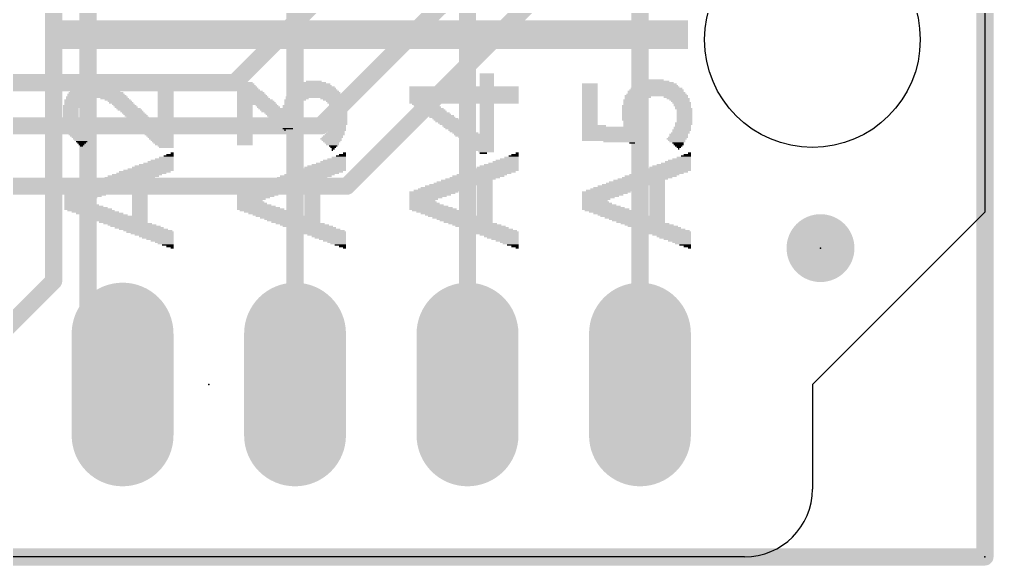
# Model space of a CAD drawing. Extents: x -3.3 to 68.7, y -0.1 to 53.5.
# Drawn here: x 54.36 to 68.71, y -0.13 to 7.92 of the extents above; entities that cross this region are included whole.
import ezdxf

# ---------------------------------------------------------------- set-up
doc = ezdxf.new("R2010")
doc.units = 0
for name, color, linetype in [('1', 12, 'CONTINUOUS'), ('16', 5, 'CONTINUOUS'), ('17', 110, 'CONTINUOUS'), ('20', 53, 'CONTINUOUS'), ('200', 4, 'CONTINUOUS'), ('23', 53, 'CONTINUOUS'), ('24', 53, 'CONTINUOUS')]:
    doc.layers.add(name, color=color, linetype=linetype)

# ---------------------------------------------------------------- blocks, each defined once
blk = doc.blocks.new('LONGP100')
at = {"const_width": 1}
blk.add_lwpolyline([(-0.5, 0), (0.5, 0)], dxfattribs=at)
at = {"const_width": 0.5}
for points in [[(-0.5, 0.25, 1), (-0.5, -0.25)], [(0.5, -0.25, 1), (0.5, 0.25)]]:
    blk.add_lwpolyline(points, format="xyb", dxfattribs=at)
blk = doc.blocks.new('PIE')
at = {"const_width": 0.5}
blk.add_lwpolyline([(0, -0.25, 1), (0, 0.25, 1), (0, -0.25)], format="xyb", dxfattribs=at)
blk = doc.blocks.new('RECT')
blk.add_solid([(-0.5, -0.5), (0.5, -0.5), (-0.5, 0.5), (0.5, 0.5)])

msp = doc.modelspace()

# ---------------------------------------------------------------- linework, layer by layer
at = {"layer": '1', "const_width": 0.254}
for points in [[(68.58, 53.34), (68.58, 0)], [(63.5, 11.049), (58.801, 6.35)], [(64.135, 10.414), (59.182, 5.461)], [(58.801, 8.255), (57.531, 6.985)], [(57.531, 6.985), (39.243, 6.985)], [(58.801, 6.35), (38.1, 6.35)], [(59.182, 5.461), (39.0946, 5.461)], [(68.58, 0), (0, 0)]]:
    msp.add_lwpolyline(points, dxfattribs=at)
at = {"layer": '1', "const_width": 0.127}
for points in [[(57.4861, 7.0299, 1), (57.5759, 6.9401)], [(57.531, 6.9215, 1), (57.531, 7.0485)], [(58.7561, 6.3949, 1), (58.8459, 6.3051)], [(58.801, 6.2865, 1), (58.801, 6.4135)], [(59.1371, 5.5059, 1), (59.2269, 5.4161)], [(59.182, 5.3975, 1), (59.182, 5.5245)], [(68.5165, 0, 1), (68.6435, 0)], [(68.58, -0.0635, 1), (68.58, 0.0635)]]:
    msp.add_lwpolyline(points, format="xyb", dxfattribs=at)
at = {"layer": '16', "const_width": 0.254}
for points in [[(68.58, 53.34), (68.58, 0)], [(55.372, 3.048), (55.372, 18.669)], [(60.96, 18.542), (60.96, 2.54)], [(54.864, 18.415), (54.864, 4.064)], [(63.5, 17.272), (63.5, 2.54)], [(58.42, 15.113), (58.42, 2.54)], [(54.864, 4.064), (53.34, 2.54)], [(55.88, 2.54), (55.372, 3.048)], [(68.58, 0), (0, 0)]]:
    msp.add_lwpolyline(points, dxfattribs=at)
at = {"layer": '16', "const_width": 0.127}
for points in [[(54.9089, 4.0191, 1), (54.8191, 4.1089)], [(54.8005, 4.064, 1), (54.9275, 4.064)], [(55.4169, 3.0929, 1), (55.3271, 3.0031)], [(55.3085, 3.048, 1), (55.4355, 3.048)], [(55.8351, 2.4951, 1), (55.9249, 2.5849)], [(58.3565, 2.54, 1), (58.4835, 2.54)], [(60.8965, 2.54, 1), (61.0235, 2.54)], [(63.4365, 2.54, 1), (63.5635, 2.54)], [(68.5165, 0, 1), (68.6435, 0)], [(68.58, -0.0635, 1), (68.58, 0.0635)]]:
    msp.add_lwpolyline(points, format="xyb", dxfattribs=at)
at = {"layer": '20'}
for p, q in [((68.58, 37.846), (68.58, 5.08)), ((68.58, 5.08), (66.04, 2.54)), ((66.04, 2.54), (66.04, 1)), ((65.04, 0), (25.527, 0))]:
    msp.add_line(p, q, dxfattribs=at)
msp.add_circle((66.04, 7.62), 1.5875, dxfattribs=at)
msp.add_arc((65.04, 1), 1, 270, 0, dxfattribs=at)
at = {"layer": '23'}
for p in [(66.159, 4.549), (57.15, 2.54)]:
    msp.add_point(p, dxfattribs=at)
at = {"layer": '24'}
msp.add_point((68.58, 0), dxfattribs=at)

# ---------------------------------------------------------------- block references
at = {"layer": '1'}
msp.add_blockref('PIE', (66.159, 4.549), dxfattribs=at)
at = {"layer": '17', "xscale": 1.5, "yscale": 1.5, "rotation": 90}
for p in [(55.88, 2.54), (55.88, 2.54), (58.42, 2.54), (58.42, 2.54), (60.96, 2.54), (60.96, 2.54), (63.5, 2.54), (63.5, 2.54)]:
    msp.add_blockref('LONGP100', p, dxfattribs=at)
at = {"layer": '200'}
for p, xscale, yscale in [((59.5198, 7.8952), 9.3777, 0.0211), ((59.5198, 7.874), 9.3777, 0.0213), ((59.5198, 7.8528), 9.3777, 0.0211), ((59.5198, 7.8317), 9.3777, 0.0211), ((59.5198, 7.8105), 9.3777, 0.0213), ((59.5198, 7.7893), 9.3777, 0.0211), ((59.5198, 7.7682), 9.3777, 0.0211), ((59.5198, 7.747), 9.3777, 0.0213), ((59.5198, 7.7258), 9.3777, 0.0211), ((59.5198, 7.7047), 9.3777, 0.0211), ((59.5198, 7.6835), 9.3777, 0.0213), ((59.5198, 7.6623), 9.3777, 0.0211), ((59.5198, 7.6412), 9.3777, 0.0211), ((59.5198, 7.62), 9.3777, 0.0213), ((59.5198, 7.5988), 9.3777, 0.0211), ((59.5198, 7.5777), 9.3777, 0.0211), ((59.5198, 7.5565), 9.3777, 0.0213), ((59.5198, 7.5353), 9.3777, 0.0211), ((59.5198, 7.5142), 9.3777, 0.0211), ((59.5198, 7.493), 9.3777, 0.0213), ((61.2458, 7.112), 0.2108, 0.0213), ((61.2458, 7.0908), 0.2108, 0.0211), ((61.2458, 7.0697), 0.2108, 0.0211), ((61.2458, 7.0485), 0.2108, 0.0213), ((61.2458, 7.0273), 0.2108, 0.0211), ((63.7337, 7.0273), 0.2337, 0.0211), ((55.4672, 6.8792), 0.7188, 0.0211), ((55.4672, 6.9003), 0.6782, 0.0211), ((55.4672, 6.9215), 0.5918, 0.0213), ((55.4672, 6.9427), 0.5512, 0.0211), ((55.4672, 6.9638), 0.4648, 0.0211), ((55.4685, 6.985), 0.381, 0.0213), ((55.4558, 7.0062), 0.2337, 0.0211), ((56.515, 7.0062), 0.2337, 0.0211), ((56.515, 6.985), 0.2337, 0.0213), ((56.515, 6.9638), 0.2337, 0.0211), ((56.515, 6.9427), 0.2337, 0.0211), ((56.515, 6.9215), 0.2337, 0.0213), ((56.515, 6.9003), 0.2337, 0.0211), ((56.515, 6.8792), 0.2337, 0.0211), ((57.691, 6.9638), 0.254, 0.0211), ((57.7113, 6.9215), 0.2946, 0.0213), ((57.7329, 6.8792), 0.3378, 0.0211), ((57.6796, 6.985), 0.2311, 0.0213), ((57.7012, 6.9427), 0.2743, 0.0211), ((57.7228, 6.9003), 0.3175, 0.0211), ((58.6956, 6.8792), 0.6985, 0.0211), ((58.6943, 6.9003), 0.6553, 0.0211), ((58.6956, 6.9215), 0.6121, 0.0213), ((58.6956, 6.9427), 0.5309, 0.0211), ((58.6956, 6.9638), 0.4851, 0.0211), ((58.6842, 6.985), 0.381, 0.0213), ((58.6956, 7.0062), 0.2311, 0.0211), ((60.9067, 6.9215), 1.6104, 0.0213), ((60.9067, 6.9003), 1.6104, 0.0211), ((60.9067, 6.8792), 1.6104, 0.0211), ((61.2458, 7.0062), 0.2108, 0.0211), ((61.2458, 6.985), 0.2108, 0.0213), ((61.2458, 6.9638), 0.2108, 0.0211), ((61.2458, 6.9427), 0.2108, 0.0211), ((62.7596, 6.9638), 0.2311, 0.0211), ((62.7596, 6.9427), 0.2311, 0.0211), ((62.7596, 6.9215), 0.2311, 0.0213), ((62.7596, 6.9003), 0.2311, 0.0211), ((62.7596, 6.8792), 0.2311, 0.0211), ((63.7438, 6.8792), 0.8026, 0.0211), ((63.7438, 6.9003), 0.762, 0.0211), ((63.7324, 6.9215), 0.6985, 0.0213), ((63.7337, 6.9427), 0.6553, 0.0211), ((63.7438, 6.9638), 0.5944, 0.0211), ((63.7337, 6.985), 0.5283, 0.0213), ((63.7337, 7.0062), 0.4013, 0.0211), ((55.499, 6.7733), 0.9093, 0.0211), ((55.2133, 6.7522), 0.3378, 0.0211), ((55.4876, 6.8157), 0.8458, 0.0211), ((55.499, 6.7945), 0.8687, 0.0213), ((55.4888, 6.8368), 0.8026, 0.0211), ((55.4774, 6.858), 0.7391, 0.0213), ((55.7644, 6.7522), 0.4242, 0.0211), ((56.515, 6.858), 0.2337, 0.0213), ((56.515, 6.8368), 0.2337, 0.0211), ((56.515, 6.8157), 0.2337, 0.0211), ((56.515, 6.7945), 0.2337, 0.0213), ((56.515, 6.7733), 0.2337, 0.0211), ((56.515, 6.7522), 0.2337, 0.0211), ((57.7545, 6.858), 0.381, 0.0213), ((57.7647, 6.8368), 0.4013, 0.0211), ((57.7748, 6.8157), 0.4216, 0.0211), ((57.785, 6.7945), 0.442, 0.0213), ((57.7964, 6.7733), 0.4648, 0.0211), ((57.8066, 6.7522), 0.4851, 0.0211), ((58.7058, 6.7733), 0.8458, 0.0211), ((58.4518, 6.7522), 0.3378, 0.0211), ((58.7058, 6.8157), 0.8052, 0.0211), ((58.7058, 6.7945), 0.8052, 0.0213), ((58.7058, 6.8368), 0.7595, 0.0211), ((58.7058, 6.858), 0.7188, 0.0213), ((58.9597, 6.7522), 0.3378, 0.0211), ((60.9067, 6.858), 1.6104, 0.0213), ((60.9067, 6.8368), 1.6104, 0.0211), ((60.9067, 6.8157), 1.6104, 0.0211), ((60.9067, 6.7945), 1.6104, 0.0213), ((60.9067, 6.7733), 1.6104, 0.0211), ((60.9067, 6.7522), 1.6104, 0.0211), ((62.7596, 6.858), 0.2311, 0.0213), ((62.7596, 6.8368), 0.2311, 0.0211), ((62.7596, 6.8157), 0.2311, 0.0211), ((62.7596, 6.7945), 0.2311, 0.0213), ((62.7596, 6.7733), 0.2311, 0.0211), ((62.7596, 6.7522), 0.2311, 0.0211), ((63.7426, 6.7945), 0.9322, 0.0213), ((63.4365, 6.7522), 0.32, 0.0211), ((63.4683, 6.7733), 0.3835, 0.0211), ((63.7438, 6.8157), 0.889, 0.0211), ((63.7324, 6.858), 0.8255, 0.0213), ((63.7438, 6.8368), 0.8484, 0.0211), ((64.0296, 6.7733), 0.3581, 0.0211), ((64.0613, 6.7522), 0.3404, 0.0211), ((55.1282, 6.6463), 0.254, 0.0211), ((55.1282, 6.6252), 0.254, 0.0211), ((55.118, 6.604), 0.2337, 0.0213), ((55.1815, 6.731), 0.315, 0.0213), ((55.1713, 6.7098), 0.2946, 0.0211), ((55.151, 6.6675), 0.254, 0.0213), ((55.1612, 6.6887), 0.2743, 0.0211), ((55.8063, 6.731), 0.381, 0.0213), ((55.8381, 6.7098), 0.3581, 0.0211), ((55.8597, 6.6887), 0.3607, 0.0211), ((55.8914, 6.6675), 0.3378, 0.0213), ((55.9118, 6.6463), 0.3378, 0.0211), ((55.9333, 6.6252), 0.3404, 0.0211), ((55.9651, 6.604), 0.3581, 0.0213), ((56.515, 6.731), 0.2337, 0.0213), ((56.515, 6.7098), 0.2337, 0.0211), ((56.515, 6.6887), 0.2337, 0.0211), ((56.515, 6.6675), 0.2337, 0.0213), ((56.515, 6.6463), 0.2337, 0.0211), ((56.515, 6.6252), 0.2337, 0.0211), ((56.515, 6.604), 0.2337, 0.0213), ((57.8383, 6.7098), 0.5486, 0.0211), ((57.8599, 6.6675), 0.5918, 0.0213), ((57.8282, 6.731), 0.5283, 0.0213), ((57.8498, 6.6887), 0.5715, 0.0211), ((57.6796, 6.6463), 0.2311, 0.0211), ((57.6796, 6.6252), 0.2311, 0.0211), ((57.6796, 6.604), 0.2311, 0.0213), ((58.0073, 6.6463), 0.3378, 0.0211), ((58.0288, 6.6252), 0.3404, 0.0211), ((58.1774, 6.604), 0.5918, 0.0213), ((58.3565, 6.6252), 0.2337, 0.0211), ((58.3667, 6.6463), 0.254, 0.0211), ((58.3882, 6.6887), 0.2515, 0.0211), ((58.3882, 6.6675), 0.2515, 0.0213), ((58.4213, 6.731), 0.3175, 0.0213), ((58.3997, 6.7098), 0.2743, 0.0211), ((58.9928, 6.731), 0.3175, 0.0213), ((59.0131, 6.7098), 0.2769, 0.0211), ((59.0347, 6.6887), 0.2743, 0.0211), ((59.0448, 6.6675), 0.254, 0.0213), ((59.0448, 6.6463), 0.254, 0.0211), ((59.055, 6.6252), 0.2337, 0.0211), ((59.0652, 6.604), 0.254, 0.0213), ((60.9067, 6.731), 1.6104, 0.0213), ((60.9067, 6.7098), 1.6104, 0.0211), ((60.9067, 6.6887), 1.6104, 0.0211), ((60.325, 6.6675), 0.3607, 0.0213), ((60.358, 6.6463), 0.381, 0.0211), ((60.3885, 6.6252), 0.3607, 0.0211), ((60.4203, 6.604), 0.3785, 0.0213), ((61.2458, 6.6675), 0.2108, 0.0213), ((61.2458, 6.6463), 0.2108, 0.0211), ((61.2458, 6.6252), 0.2108, 0.0211), ((61.2458, 6.604), 0.2108, 0.0213), ((62.7596, 6.731), 0.2311, 0.0213), ((62.7596, 6.7098), 0.2311, 0.0211), ((62.7596, 6.6887), 0.2311, 0.0211), ((62.7596, 6.6675), 0.2311, 0.0213), ((62.7596, 6.6463), 0.2311, 0.0211), ((62.7596, 6.6252), 0.2311, 0.0211), ((62.7596, 6.604), 0.2311, 0.0213), ((63.373, 6.6463), 0.2743, 0.0211), ((63.3628, 6.6252), 0.254, 0.0211), ((63.3628, 6.604), 0.254, 0.0213), ((63.4047, 6.7098), 0.2972, 0.0211), ((63.3946, 6.6887), 0.2769, 0.0211), ((63.4149, 6.731), 0.3175, 0.0213), ((63.3832, 6.6675), 0.254, 0.0213), ((64.0829, 6.731), 0.2972, 0.0213), ((64.0931, 6.7098), 0.2769, 0.0211), ((64.1147, 6.6887), 0.2743, 0.0211), ((64.1248, 6.6675), 0.254, 0.0213), ((64.1248, 6.6463), 0.254, 0.0211), ((64.135, 6.6252), 0.2337, 0.0211), ((64.1452, 6.604), 0.254, 0.0213), ((55.118, 6.5828), 0.2337, 0.0211), ((55.118, 6.5617), 0.2337, 0.0211), ((55.118, 6.5405), 0.2337, 0.0213), ((55.118, 6.5193), 0.2337, 0.0211), ((55.118, 6.4982), 0.2337, 0.0211), ((55.118, 6.477), 0.2337, 0.0213), ((55.118, 6.4558), 0.2337, 0.0211), ((55.9867, 6.5828), 0.3607, 0.0211), ((56.0172, 6.5617), 0.3404, 0.0211), ((56.0388, 6.5405), 0.3378, 0.0213), ((56.0603, 6.5193), 0.3404, 0.0211), ((56.0807, 6.4982), 0.3404, 0.0211), ((56.1023, 6.477), 0.3378, 0.0213), ((56.1238, 6.4558), 0.3404, 0.0211), ((56.515, 6.5828), 0.2337, 0.0211), ((56.515, 6.5617), 0.2337, 0.0211), ((56.515, 6.5405), 0.2337, 0.0213), ((56.515, 6.5193), 0.2337, 0.0211), ((56.515, 6.4982), 0.2337, 0.0211), ((56.515, 6.477), 0.2337, 0.0213), ((56.515, 6.4558), 0.2337, 0.0211), ((57.6796, 6.5828), 0.2311, 0.0211), ((57.6796, 6.5617), 0.2311, 0.0211), ((57.6796, 6.5405), 0.2311, 0.0213), ((57.6796, 6.5193), 0.2311, 0.0211), ((57.6796, 6.4982), 0.2311, 0.0211), ((57.6796, 6.477), 0.2311, 0.0213), ((57.6796, 6.4558), 0.2311, 0.0211), ((58.1876, 6.5828), 0.5715, 0.0211), ((58.1876, 6.5617), 0.5309, 0.0211), ((58.2092, 6.5405), 0.4877, 0.0213), ((58.2193, 6.5193), 0.4674, 0.0211), ((58.2295, 6.4982), 0.447, 0.0211), ((58.2295, 6.477), 0.4013, 0.0213), ((58.2397, 6.4558), 0.381, 0.0211), ((59.0652, 6.5828), 0.254, 0.0211), ((59.0766, 6.5617), 0.2311, 0.0211), ((59.0766, 6.5405), 0.2311, 0.0213), ((59.0766, 6.5193), 0.2311, 0.0211), ((59.0766, 6.4982), 0.2311, 0.0211), ((59.0766, 6.477), 0.2311, 0.0213), ((59.0766, 6.4558), 0.2311, 0.0211), ((60.4418, 6.5828), 0.381, 0.0211), ((60.4736, 6.5617), 0.3581, 0.0211), ((60.5053, 6.5405), 0.381, 0.0213), ((60.5257, 6.5193), 0.381, 0.0211), ((60.5688, 6.4982), 0.381, 0.0211), ((60.5892, 6.477), 0.381, 0.0213), ((60.6323, 6.4558), 0.381, 0.0211), ((61.2458, 6.5828), 0.2108, 0.0211), ((61.2458, 6.5617), 0.2108, 0.0211), ((61.2458, 6.5405), 0.2108, 0.0213), ((61.2458, 6.5193), 0.2108, 0.0211), ((61.2458, 6.4982), 0.2108, 0.0211), ((61.2458, 6.477), 0.2108, 0.0213), ((61.2458, 6.4558), 0.2108, 0.0211), ((62.7596, 6.5828), 0.2311, 0.0211), ((62.7596, 6.5617), 0.2311, 0.0211), ((62.7596, 6.5405), 0.2311, 0.0213), ((62.7596, 6.5193), 0.2311, 0.0211), ((62.7596, 6.4982), 0.2311, 0.0211), ((62.7596, 6.477), 0.2311, 0.0213), ((62.7596, 6.4558), 0.2311, 0.0211), ((63.3628, 6.5828), 0.254, 0.0211), ((63.3527, 6.5617), 0.2337, 0.0211), ((63.3527, 6.5405), 0.2337, 0.0213), ((63.3527, 6.5193), 0.2337, 0.0211), ((63.3527, 6.4982), 0.2337, 0.0211), ((63.3527, 6.477), 0.2337, 0.0213), ((63.3527, 6.4558), 0.2337, 0.0211), ((64.1566, 6.5828), 0.2311, 0.0211), ((64.1566, 6.5617), 0.2311, 0.0211), ((64.1566, 6.5405), 0.2311, 0.0213), ((64.1566, 6.5193), 0.2311, 0.0211), ((64.1566, 6.4982), 0.2311, 0.0211), ((64.1566, 6.477), 0.2311, 0.0213), ((64.1566, 6.4558), 0.2311, 0.0211), ((55.1282, 6.4347), 0.254, 0.0211), ((55.151, 6.3923), 0.254, 0.0211), ((55.151, 6.3712), 0.254, 0.0211), ((55.1396, 6.4135), 0.2311, 0.0213), ((55.1612, 6.35), 0.2743, 0.0213), ((55.1815, 6.3288), 0.2743, 0.0211), ((55.1917, 6.3077), 0.2946, 0.0211), ((56.1454, 6.4347), 0.3378, 0.0211), ((56.1658, 6.4135), 0.3378, 0.0213), ((56.1873, 6.3923), 0.3404, 0.0211), ((56.3359, 6.3712), 0.5918, 0.0211), ((56.3461, 6.35), 0.5715, 0.0213), ((56.3563, 6.3288), 0.5512, 0.0211), ((56.3778, 6.3077), 0.508, 0.0211), ((56.515, 6.4347), 0.2337, 0.0211), ((56.515, 6.4135), 0.2337, 0.0213), ((56.515, 6.3923), 0.2337, 0.0211), ((57.6796, 6.4347), 0.2311, 0.0211), ((57.6796, 6.4135), 0.2311, 0.0213), ((57.6796, 6.3923), 0.2311, 0.0211), ((57.6796, 6.3712), 0.2311, 0.0211), ((57.6796, 6.35), 0.2311, 0.0213), ((57.6796, 6.3288), 0.2311, 0.0211), ((57.6796, 6.3077), 0.2311, 0.0211), ((58.2613, 6.4347), 0.3378, 0.0211), ((58.2714, 6.4135), 0.3175, 0.0213), ((58.2828, 6.3923), 0.2946, 0.0211), ((58.293, 6.3712), 0.2743, 0.0211), ((58.3146, 6.35), 0.2311, 0.0213), ((58.3248, 6.3288), 0.2108, 0.0211), ((58.3146, 6.3077), 0.1499, 0.0211), ((59.0448, 6.3288), 0.254, 0.0211), ((59.0448, 6.3077), 0.254, 0.0211), ((59.0652, 6.3923), 0.254, 0.0211), ((59.0652, 6.3712), 0.254, 0.0211), ((59.055, 6.35), 0.2337, 0.0213), ((59.0766, 6.4347), 0.2311, 0.0211), ((59.0766, 6.4135), 0.2311, 0.0213), ((60.6527, 6.4347), 0.381, 0.0211), ((60.6755, 6.4135), 0.381, 0.0213), ((60.7162, 6.3923), 0.381, 0.0211), ((60.739, 6.3712), 0.381, 0.0211), ((60.7797, 6.35), 0.381, 0.0213), ((60.8013, 6.3288), 0.3835, 0.0211), ((60.8228, 6.3077), 0.381, 0.0211), ((61.2458, 6.4347), 0.2108, 0.0211), ((61.2458, 6.4135), 0.2108, 0.0213), ((61.2458, 6.3923), 0.2108, 0.0211), ((61.2458, 6.3712), 0.2108, 0.0211), ((61.2458, 6.35), 0.2108, 0.0213), ((61.2458, 6.3288), 0.2108, 0.0211), ((61.2458, 6.3077), 0.2108, 0.0211), ((63.0669, 6.3288), 0.8458, 0.0211), ((62.7596, 6.4347), 0.2311, 0.0211), ((62.7596, 6.4135), 0.2311, 0.0213), ((62.7596, 6.3923), 0.2311, 0.0211), ((62.7596, 6.3712), 0.2311, 0.0211), ((62.8231, 6.35), 0.3581, 0.0213), ((63.0771, 6.3077), 0.8661, 0.0211), ((63.3527, 6.4347), 0.2337, 0.0211), ((63.3628, 6.4135), 0.2134, 0.0213), ((63.3628, 6.3923), 0.2134, 0.0211), ((63.373, 6.3712), 0.2337, 0.0211), ((63.373, 6.35), 0.2337, 0.0213), ((64.1248, 6.3288), 0.254, 0.0211), ((64.1248, 6.3077), 0.254, 0.0211), ((64.1452, 6.3923), 0.254, 0.0211), ((64.1452, 6.3712), 0.254, 0.0211), ((64.135, 6.35), 0.2337, 0.0213), ((64.1566, 6.4347), 0.2311, 0.0211), ((64.1566, 6.4135), 0.2311, 0.0213), ((55.2133, 6.2865), 0.2972, 0.0213), ((55.2234, 6.2653), 0.3175, 0.0211), ((55.2564, 6.223), 0.3378, 0.0213), ((55.2463, 6.2442), 0.3175, 0.0211), ((55.2767, 6.2018), 0.3378, 0.0211), ((55.2666, 6.1807), 0.2769, 0.0211), ((55.278, 6.1595), 0.254, 0.0213), ((56.388, 6.2865), 0.4877, 0.0213), ((56.3994, 6.2653), 0.4648, 0.0211), ((56.4096, 6.2442), 0.4445, 0.0211), ((56.4198, 6.223), 0.4242, 0.0213), ((56.4312, 6.2018), 0.4013, 0.0211), ((56.4413, 6.1807), 0.381, 0.0211), ((56.4515, 6.1595), 0.3607, 0.0213), ((57.6796, 6.2865), 0.2311, 0.0213), ((57.6796, 6.2653), 0.2311, 0.0211), ((57.6796, 6.2442), 0.2311, 0.0211), ((57.6796, 6.223), 0.2311, 0.0213), ((57.6796, 6.2018), 0.2311, 0.0211), ((57.6796, 6.1807), 0.2311, 0.0211), ((57.6796, 6.1595), 0.2311, 0.0213), ((58.2727, 6.2865), 0.0203, 0.0213), ((58.9496, 6.1595), 0.3175, 0.0213), ((58.9699, 6.1807), 0.3175, 0.0211), ((58.9813, 6.2018), 0.2946, 0.0211), ((59.0029, 6.223), 0.2972, 0.0213), ((59.0131, 6.2442), 0.2769, 0.0211), ((59.0245, 6.2653), 0.254, 0.0211), ((59.0347, 6.2865), 0.2743, 0.0213), ((60.866, 6.2865), 0.381, 0.0213), ((60.8863, 6.2653), 0.381, 0.0211), ((60.9295, 6.2442), 0.381, 0.0211), ((61.0553, 6.223), 0.5918, 0.0213), ((61.0654, 6.2018), 0.5715, 0.0211), ((61.087, 6.1807), 0.5283, 0.0211), ((61.0972, 6.1595), 0.508, 0.0213), ((61.2458, 6.2865), 0.2108, 0.0213), ((61.2458, 6.2653), 0.2108, 0.0211), ((61.2458, 6.2442), 0.2108, 0.0211), ((63.0885, 6.2442), 0.889, 0.0211), ((63.0669, 6.2018), 0.8458, 0.0211), ((63.0669, 6.1807), 0.8458, 0.0211), ((63.0771, 6.2865), 0.8661, 0.0213), ((63.0771, 6.2653), 0.8661, 0.0211), ((63.0771, 6.223), 0.8661, 0.0213), ((63.0568, 6.1595), 0.8255, 0.0213), ((64.0397, 6.1595), 0.2972, 0.0213), ((64.0613, 6.1807), 0.2946, 0.0211), ((64.0715, 6.223), 0.2743, 0.0213), ((64.0715, 6.2018), 0.2743, 0.0211), ((64.0931, 6.2442), 0.2769, 0.0211), ((64.1045, 6.2653), 0.254, 0.0211), ((64.1147, 6.2865), 0.2743, 0.0213), ((55.2767, 6.1383), 0.2108, 0.0211), ((55.2767, 6.1172), 0.1702, 0.0211), ((55.2767, 6.096), 0.1245, 0.0213), ((55.2767, 6.0748), 0.0838, 0.0211), ((55.2767, 6.0537), 0.0432, 0.0211), ((56.4629, 6.1383), 0.3378, 0.0211), ((56.4731, 6.1172), 0.3175, 0.0211), ((56.4833, 6.096), 0.2972, 0.0213), ((56.4947, 6.0748), 0.2743, 0.0211), ((56.515, 6.0537), 0.2337, 0.0211), ((56.5252, 6.0325), 0.2134, 0.0213), ((57.6796, 6.1383), 0.2311, 0.0211), ((57.6796, 6.1172), 0.2311, 0.0211), ((57.6796, 6.096), 0.2311, 0.0213), ((57.6796, 6.0748), 0.2311, 0.0211), ((58.9597, 6.1383), 0.2972, 0.0211), ((58.9597, 6.1172), 0.2515, 0.0211), ((58.9597, 6.096), 0.2108, 0.0213), ((58.9699, 6.0748), 0.1905, 0.0211), ((58.9813, 6.0537), 0.127, 0.0211), ((58.9801, 6.0325), 0.0838, 0.0213), ((61.1188, 6.1383), 0.4648, 0.0211), ((61.1289, 6.1172), 0.4445, 0.0211), ((61.1403, 6.096), 0.4216, 0.0213), ((61.1607, 6.0748), 0.381, 0.0211), ((61.1721, 6.0537), 0.3581, 0.0211), ((61.1823, 6.0325), 0.3378, 0.0213), ((63.0453, 6.1383), 0.8026, 0.0211), ((63.2041, 6.1172), 0.4851, 0.0211), ((63.3844, 6.096), 0.0838, 0.0213), ((64.041, 6.1383), 0.254, 0.0211), ((64.0512, 6.1172), 0.2337, 0.0211), ((64.0613, 6.096), 0.1676, 0.0213), ((64.0715, 6.0748), 0.1473, 0.0211), ((64.0715, 6.0537), 0.1067, 0.0211), ((64.0728, 6.0325), 0.0635, 0.0213), ((56.5252, 5.8843), 0.2134, 0.0211), ((56.5582, 5.9055), 0.1473, 0.0213), ((56.5785, 5.9267), 0.1067, 0.0211), ((56.6103, 5.9478), 0.0432, 0.0211), ((58.9813, 6.0113), 0.0406, 0.0211), ((59.0664, 5.8843), 0.2108, 0.0211), ((58.9712, 5.9902), 0.0203, 0.0211), ((59.0969, 5.9055), 0.1499, 0.0213), ((59.1185, 5.9267), 0.1067, 0.0211), ((59.1502, 5.9478), 0.0432, 0.0211), ((61.2038, 6.0113), 0.2946, 0.0211), ((61.214, 5.9902), 0.2743, 0.0211), ((61.2356, 5.969), 0.2311, 0.0213), ((61.1937, 5.9478), 0.1067, 0.0211), ((61.6064, 5.8843), 0.2108, 0.0211), ((61.6382, 5.9055), 0.1473, 0.0213), ((61.6585, 5.9267), 0.1067, 0.0211), ((61.6903, 5.9478), 0.0432, 0.0211), ((64.1464, 5.8843), 0.2108, 0.0211), ((64.0715, 6.0113), 0.0203, 0.0211), ((64.1782, 5.9055), 0.1473, 0.0213), ((64.1985, 5.9267), 0.1067, 0.0211), ((64.2302, 5.9478), 0.0432, 0.0211), ((56.3245, 5.7362), 0.6147, 0.0211), ((56.3461, 5.7573), 0.5715, 0.0211), ((56.3778, 5.7785), 0.508, 0.0213), ((56.4096, 5.7997), 0.4445, 0.0211), ((56.4413, 5.8208), 0.381, 0.0211), ((56.4629, 5.842), 0.3378, 0.0213), ((56.4947, 5.8632), 0.2743, 0.0211), ((58.8645, 5.7362), 0.6147, 0.0211), ((58.8861, 5.7573), 0.5715, 0.0211), ((58.9178, 5.7785), 0.508, 0.0213), ((58.9496, 5.7997), 0.4445, 0.0211), ((58.9813, 5.8208), 0.381, 0.0211), ((59.0029, 5.842), 0.3378, 0.0213), ((59.0347, 5.8632), 0.2743, 0.0211), ((61.4045, 5.7362), 0.6147, 0.0211), ((61.4261, 5.7573), 0.5715, 0.0211), ((61.4578, 5.7785), 0.508, 0.0213), ((61.4896, 5.7997), 0.4445, 0.0211), ((61.5213, 5.8208), 0.381, 0.0211), ((61.5429, 5.842), 0.3378, 0.0213), ((61.5747, 5.8632), 0.2743, 0.0211), ((63.9445, 5.7362), 0.6147, 0.0211), ((63.9661, 5.7573), 0.5715, 0.0211), ((63.9978, 5.7785), 0.508, 0.0213), ((64.0296, 5.7997), 0.4445, 0.0211), ((64.0613, 5.8208), 0.381, 0.0211), ((64.0829, 5.842), 0.3378, 0.0213), ((64.1147, 5.8632), 0.2743, 0.0211), ((55.9867, 5.588), 0.7417, 0.0213), ((56.0388, 5.6092), 0.7595, 0.0211), ((56.0921, 5.6303), 0.7391, 0.0211), ((56.1556, 5.6515), 0.7391, 0.0213), ((56.2077, 5.6727), 0.762, 0.0211), ((56.261, 5.6938), 0.7417, 0.0211), ((56.2928, 5.715), 0.6782, 0.0213), ((58.5267, 5.588), 0.7417, 0.0213), ((58.58, 5.6092), 0.762, 0.0211), ((58.6321, 5.6303), 0.7391, 0.0211), ((58.6956, 5.6515), 0.7391, 0.0213), ((58.7477, 5.6727), 0.762, 0.0211), ((58.801, 5.6938), 0.7417, 0.0211), ((58.8328, 5.715), 0.6782, 0.0213), ((61.0667, 5.588), 0.7417, 0.0213), ((61.12, 5.6092), 0.762, 0.0211), ((61.1721, 5.6303), 0.7391, 0.0211), ((61.2356, 5.6515), 0.7391, 0.0213), ((61.2877, 5.6727), 0.762, 0.0211), ((61.341, 5.6938), 0.7417, 0.0211), ((61.3728, 5.715), 0.6782, 0.0213), ((63.6067, 5.588), 0.7417, 0.0213), ((63.6588, 5.6092), 0.7645, 0.0211), ((63.7121, 5.6303), 0.7391, 0.0211), ((63.7756, 5.6515), 0.7391, 0.0213), ((63.8277, 5.6727), 0.762, 0.0211), ((63.881, 5.6938), 0.7417, 0.0211), ((63.9128, 5.715), 0.6782, 0.0213), ((55.626, 5.461), 0.7417, 0.0213), ((55.7848, 5.4822), 0.9322, 0.0211), ((55.8165, 5.5033), 0.8687, 0.0211), ((55.8381, 5.5245), 0.8255, 0.0213), ((55.8698, 5.5457), 0.762, 0.0211), ((55.9232, 5.5668), 0.7417, 0.0211), ((56.134, 5.461), 0.2337, 0.0213), ((58.166, 5.461), 0.7417, 0.0213), ((58.3248, 5.4822), 0.9322, 0.0211), ((58.3565, 5.5033), 0.8687, 0.0211), ((58.3781, 5.5245), 0.8255, 0.0213), ((58.4098, 5.5457), 0.762, 0.0211), ((58.4632, 5.5668), 0.7417, 0.0211), ((58.674, 5.461), 0.2337, 0.0213), ((60.706, 5.461), 0.7417, 0.0213), ((60.8648, 5.4822), 0.9322, 0.0211), ((60.8965, 5.5033), 0.8687, 0.0211), ((60.9181, 5.5245), 0.8255, 0.0213), ((60.9498, 5.5457), 0.762, 0.0211), ((61.0032, 5.5668), 0.7417, 0.0211), ((61.214, 5.461), 0.2337, 0.0213), ((63.246, 5.461), 0.7417, 0.0213), ((63.4047, 5.4822), 0.9322, 0.0211), ((63.4365, 5.5033), 0.8687, 0.0211), ((63.4581, 5.5245), 0.8255, 0.0213), ((63.4898, 5.5457), 0.762, 0.0211), ((63.5432, 5.5668), 0.7417, 0.0211), ((63.754, 5.461), 0.2337, 0.0213), ((55.3834, 5.3763), 0.7188, 0.0211), ((55.3618, 5.3552), 0.6756, 0.0211), ((55.2983, 5.3128), 0.5486, 0.0211), ((55.3301, 5.334), 0.6121, 0.0213), ((55.4469, 5.3975), 0.7188, 0.0213), ((55.5104, 5.4187), 0.7188, 0.0211), ((55.5625, 5.4398), 0.7417, 0.0211), ((56.134, 5.4398), 0.2337, 0.0211), ((56.134, 5.4187), 0.2337, 0.0211), ((56.134, 5.3975), 0.2337, 0.0213), ((56.134, 5.3763), 0.2337, 0.0211), ((56.134, 5.3552), 0.2337, 0.0211), ((56.134, 5.334), 0.2337, 0.0213), ((56.134, 5.3128), 0.2337, 0.0211), ((57.9234, 5.3763), 0.7188, 0.0211), ((57.9018, 5.3552), 0.6756, 0.0211), ((57.8383, 5.3128), 0.5486, 0.0211), ((57.8701, 5.334), 0.6121, 0.0213), ((57.9869, 5.3975), 0.7188, 0.0213), ((58.0504, 5.4187), 0.7188, 0.0211), ((58.1025, 5.4398), 0.7417, 0.0211), ((58.674, 5.4398), 0.2337, 0.0211), ((58.674, 5.4187), 0.2337, 0.0211), ((58.674, 5.3975), 0.2337, 0.0213), ((58.674, 5.3763), 0.2337, 0.0211), ((58.674, 5.3552), 0.2337, 0.0211), ((58.674, 5.334), 0.2337, 0.0213), ((58.674, 5.3128), 0.2337, 0.0211), ((60.4088, 5.334), 0.6147, 0.0213), ((60.4622, 5.3763), 0.7214, 0.0211), ((60.4406, 5.3552), 0.6782, 0.0211), ((60.3771, 5.3128), 0.5512, 0.0211), ((60.5269, 5.3975), 0.7188, 0.0213), ((60.5904, 5.4187), 0.7188, 0.0211), ((60.6425, 5.4398), 0.7417, 0.0211), ((61.214, 5.4398), 0.2337, 0.0211), ((61.214, 5.4187), 0.2337, 0.0211), ((61.214, 5.3975), 0.2337, 0.0213), ((61.214, 5.3763), 0.2337, 0.0211), ((61.214, 5.3552), 0.2337, 0.0211), ((61.214, 5.334), 0.2337, 0.0213), ((61.214, 5.3128), 0.2337, 0.0211), ((63.0034, 5.3763), 0.7188, 0.0211), ((62.9818, 5.3552), 0.6756, 0.0211), ((62.9183, 5.3128), 0.5486, 0.0211), ((62.9501, 5.334), 0.6121, 0.0213), ((63.0669, 5.3975), 0.7188, 0.0213), ((63.1292, 5.4187), 0.7214, 0.0211), ((63.1825, 5.4398), 0.7417, 0.0211), ((63.754, 5.4398), 0.2337, 0.0211), ((63.754, 5.4187), 0.2337, 0.0211), ((63.754, 5.3975), 0.2337, 0.0213), ((63.754, 5.3763), 0.2337, 0.0211), ((63.754, 5.3552), 0.2337, 0.0211), ((63.754, 5.334), 0.2337, 0.0213), ((63.754, 5.3128), 0.2337, 0.0211), ((55.2666, 5.2917), 0.4851, 0.0211), ((55.2348, 5.2705), 0.4216, 0.0213), ((55.2145, 5.2493), 0.381, 0.0211), ((55.2247, 5.2282), 0.4013, 0.0211), ((55.2463, 5.207), 0.4445, 0.0213), ((55.278, 5.1858), 0.508, 0.0211), ((55.3098, 5.1647), 0.5715, 0.0211), ((56.134, 5.2917), 0.2337, 0.0211), ((56.134, 5.2705), 0.2337, 0.0213), ((56.134, 5.2493), 0.2337, 0.0211), ((56.134, 5.2282), 0.2337, 0.0211), ((56.134, 5.207), 0.2337, 0.0213), ((56.134, 5.1858), 0.2337, 0.0211), ((56.134, 5.1647), 0.2337, 0.0211), ((57.7748, 5.2705), 0.4216, 0.0213), ((57.7545, 5.2493), 0.381, 0.0211), ((57.7647, 5.2282), 0.4013, 0.0211), ((57.785, 5.207), 0.442, 0.0213), ((57.818, 5.1858), 0.508, 0.0211), ((57.8066, 5.2917), 0.4851, 0.0211), ((57.8498, 5.1647), 0.5715, 0.0211), ((58.674, 5.2917), 0.2337, 0.0211), ((58.674, 5.2705), 0.2337, 0.0213), ((58.674, 5.2493), 0.2337, 0.0211), ((58.674, 5.2282), 0.2337, 0.0211), ((58.674, 5.207), 0.2337, 0.0213), ((58.674, 5.1858), 0.2337, 0.0211), ((58.674, 5.1647), 0.2337, 0.0211), ((60.3453, 5.2917), 0.4877, 0.0211), ((60.3136, 5.2705), 0.4242, 0.0213), ((60.3034, 5.2282), 0.4039, 0.0211), ((60.325, 5.207), 0.447, 0.0213), ((60.3555, 5.1858), 0.508, 0.0211), ((60.3885, 5.1647), 0.574, 0.0211), ((60.2933, 5.2493), 0.3835, 0.0211), ((61.214, 5.2917), 0.2337, 0.0211), ((61.214, 5.2705), 0.2337, 0.0213), ((61.214, 5.2493), 0.2337, 0.0211), ((61.214, 5.2282), 0.2337, 0.0211), ((61.214, 5.207), 0.2337, 0.0213), ((61.214, 5.1858), 0.2337, 0.0211), ((61.214, 5.1647), 0.2337, 0.0211), ((62.8548, 5.2705), 0.4216, 0.0213), ((62.8345, 5.2493), 0.381, 0.0211), ((62.898, 5.1858), 0.508, 0.0211), ((62.8866, 5.2917), 0.4851, 0.0211), ((62.8447, 5.2282), 0.4013, 0.0211), ((62.8663, 5.207), 0.4445, 0.0213), ((62.9298, 5.1647), 0.5715, 0.0211), ((63.754, 5.2917), 0.2337, 0.0211), ((63.754, 5.2705), 0.2337, 0.0213), ((63.754, 5.2493), 0.2337, 0.0211), ((63.754, 5.2282), 0.2337, 0.0211), ((63.754, 5.207), 0.2337, 0.0213), ((63.754, 5.1858), 0.2337, 0.0211), ((63.754, 5.1647), 0.2337, 0.0211), ((55.3415, 5.1435), 0.635, 0.0213), ((55.3733, 5.1223), 0.6985, 0.0211), ((55.4139, 5.1012), 0.6985, 0.0211), ((55.4774, 5.08), 0.6985, 0.0213), ((55.5409, 5.0588), 0.6985, 0.0211), ((55.6044, 5.0377), 0.6985, 0.0211), ((55.7746, 5.0165), 0.9525, 0.0213), ((56.134, 5.1435), 0.2337, 0.0213), ((56.134, 5.1223), 0.2337, 0.0211), ((56.134, 5.1012), 0.2337, 0.0211), ((56.134, 5.08), 0.2337, 0.0213), ((56.134, 5.0588), 0.2337, 0.0211), ((56.134, 5.0377), 0.2337, 0.0211), ((57.8815, 5.1435), 0.635, 0.0213), ((57.9133, 5.1223), 0.6985, 0.0211), ((57.9539, 5.1012), 0.6985, 0.0211), ((58.0174, 5.08), 0.6985, 0.0213), ((58.0809, 5.0588), 0.6985, 0.0211), ((58.1444, 5.0377), 0.6985, 0.0211), ((58.3146, 5.0165), 0.9525, 0.0213), ((58.674, 5.1435), 0.2337, 0.0213), ((58.674, 5.1223), 0.2337, 0.0211), ((58.674, 5.1012), 0.2337, 0.0211), ((58.674, 5.08), 0.2337, 0.0213), ((58.674, 5.0588), 0.2337, 0.0211), ((58.674, 5.0377), 0.2337, 0.0211), ((60.4203, 5.1435), 0.6375, 0.0213), ((60.452, 5.1223), 0.701, 0.0211), ((60.4939, 5.1012), 0.6985, 0.0211), ((60.5574, 5.08), 0.6985, 0.0213), ((60.6209, 5.0588), 0.6985, 0.0211), ((60.6844, 5.0377), 0.6985, 0.0211), ((60.8546, 5.0165), 0.9525, 0.0213), ((61.214, 5.1435), 0.2337, 0.0213), ((61.214, 5.1223), 0.2337, 0.0211), ((61.214, 5.1012), 0.2337, 0.0211), ((61.214, 5.08), 0.2337, 0.0213), ((61.214, 5.0588), 0.2337, 0.0211), ((61.214, 5.0377), 0.2337, 0.0211), ((62.9603, 5.1435), 0.6325, 0.0213), ((62.9933, 5.1223), 0.6985, 0.0211), ((63.0339, 5.1012), 0.6985, 0.0211), ((63.0974, 5.08), 0.6985, 0.0213), ((63.1609, 5.0588), 0.6985, 0.0211), ((63.2244, 5.0377), 0.6985, 0.0211), ((63.3946, 5.0165), 0.9525, 0.0213), ((63.754, 5.1435), 0.2337, 0.0213), ((63.754, 5.1223), 0.2337, 0.0211), ((63.754, 5.1012), 0.2337, 0.0211), ((63.754, 5.08), 0.2337, 0.0213), ((63.754, 5.0588), 0.2337, 0.0211), ((63.754, 5.0377), 0.2337, 0.0211), ((55.8063, 4.9953), 0.889, 0.0211), ((55.8381, 4.9742), 0.8255, 0.0211), ((55.8597, 4.953), 0.7823, 0.0213), ((55.8914, 4.9318), 0.7188, 0.0211), ((55.9549, 4.9107), 0.7188, 0.0211), ((56.0184, 4.8895), 0.7188, 0.0213), ((56.0705, 4.8683), 0.7417, 0.0211), ((58.3463, 4.9953), 0.889, 0.0211), ((58.3781, 4.9742), 0.8255, 0.0211), ((58.3984, 4.953), 0.7849, 0.0213), ((58.4314, 4.9318), 0.7188, 0.0211), ((58.4949, 4.9107), 0.7188, 0.0211), ((58.5584, 4.8895), 0.7188, 0.0213), ((58.6105, 4.8683), 0.7417, 0.0211), ((60.8863, 4.9953), 0.889, 0.0211), ((60.9181, 4.9742), 0.8255, 0.0211), ((60.9397, 4.953), 0.7823, 0.0213), ((60.9702, 4.9318), 0.7214, 0.0211), ((61.0349, 4.9107), 0.7188, 0.0211), ((61.0984, 4.8895), 0.7188, 0.0213), ((61.1505, 4.8683), 0.7417, 0.0211), ((63.4263, 4.9953), 0.889, 0.0211), ((63.4581, 4.9742), 0.8255, 0.0211), ((63.4797, 4.953), 0.7823, 0.0213), ((63.5114, 4.9318), 0.7188, 0.0211), ((63.5749, 4.9107), 0.7188, 0.0211), ((63.6372, 4.8895), 0.7214, 0.0213), ((63.6905, 4.8683), 0.7417, 0.0211), ((56.1238, 4.8472), 0.7214, 0.0211), ((56.1873, 4.826), 0.7214, 0.0213), ((56.2508, 4.8048), 0.7214, 0.0211), ((56.2826, 4.7837), 0.6985, 0.0211), ((56.3143, 4.7625), 0.635, 0.0213), ((56.3461, 4.7413), 0.5715, 0.0211), ((58.6626, 4.8472), 0.7188, 0.0211), ((58.7261, 4.826), 0.7188, 0.0213), ((58.7908, 4.8048), 0.7214, 0.0211), ((58.8226, 4.7837), 0.6985, 0.0211), ((58.8543, 4.7625), 0.635, 0.0213), ((58.8861, 4.7413), 0.5715, 0.0211), ((61.2038, 4.8472), 0.7214, 0.0211), ((61.2673, 4.826), 0.7214, 0.0213), ((61.3296, 4.8048), 0.7188, 0.0211), ((61.3626, 4.7837), 0.6985, 0.0211), ((61.3943, 4.7625), 0.635, 0.0213), ((61.4261, 4.7413), 0.5715, 0.0211), ((63.7438, 4.8472), 0.7214, 0.0211), ((63.8073, 4.826), 0.7214, 0.0213), ((63.8708, 4.8048), 0.7214, 0.0211), ((63.9026, 4.7837), 0.6985, 0.0211), ((63.9343, 4.7625), 0.635, 0.0213), ((63.9661, 4.7413), 0.5715, 0.0211), ((56.3778, 4.7202), 0.508, 0.0211), ((56.3994, 4.699), 0.4648, 0.0213), ((56.4312, 4.6778), 0.4013, 0.0211), ((56.4629, 4.6567), 0.3378, 0.0211), ((56.4947, 4.6355), 0.2743, 0.0213), ((56.515, 4.6143), 0.2337, 0.0211), ((56.5468, 4.5932), 0.1702, 0.0211), ((58.9178, 4.7202), 0.508, 0.0211), ((58.9394, 4.699), 0.4648, 0.0213), ((58.9712, 4.6778), 0.4013, 0.0211), ((59.0029, 4.6567), 0.3378, 0.0211), ((59.0347, 4.6355), 0.2743, 0.0213), ((59.055, 4.6143), 0.2337, 0.0211), ((59.0868, 4.5932), 0.1702, 0.0211), ((61.4578, 4.7202), 0.508, 0.0211), ((61.4794, 4.699), 0.4648, 0.0213), ((61.5112, 4.6778), 0.4013, 0.0211), ((61.5429, 4.6567), 0.3378, 0.0211), ((61.5747, 4.6355), 0.2743, 0.0213), ((61.595, 4.6143), 0.2337, 0.0211), ((61.6268, 4.5932), 0.1702, 0.0211), ((63.9978, 4.7202), 0.508, 0.0211), ((64.0182, 4.699), 0.4674, 0.0213), ((64.0512, 4.6778), 0.4013, 0.0211), ((64.0829, 4.6567), 0.3378, 0.0211), ((64.1147, 4.6355), 0.2743, 0.0213), ((64.135, 4.6143), 0.2337, 0.0211), ((64.1668, 4.5932), 0.1702, 0.0211), ((56.5785, 4.572), 0.1067, 0.0213), ((56.6103, 4.5508), 0.0432, 0.0211), ((59.1185, 4.572), 0.1067, 0.0213), ((59.1502, 4.5508), 0.0432, 0.0211), ((61.6585, 4.572), 0.1067, 0.0213), ((61.6903, 4.5508), 0.0432, 0.0211), ((64.1985, 4.572), 0.1067, 0.0213), ((64.2302, 4.5508), 0.0432, 0.0211)]:
    msp.add_blockref('RECT', p, dxfattribs=dict(at, xscale=xscale, yscale=yscale))

doc.saveas('drawing.dxf')
